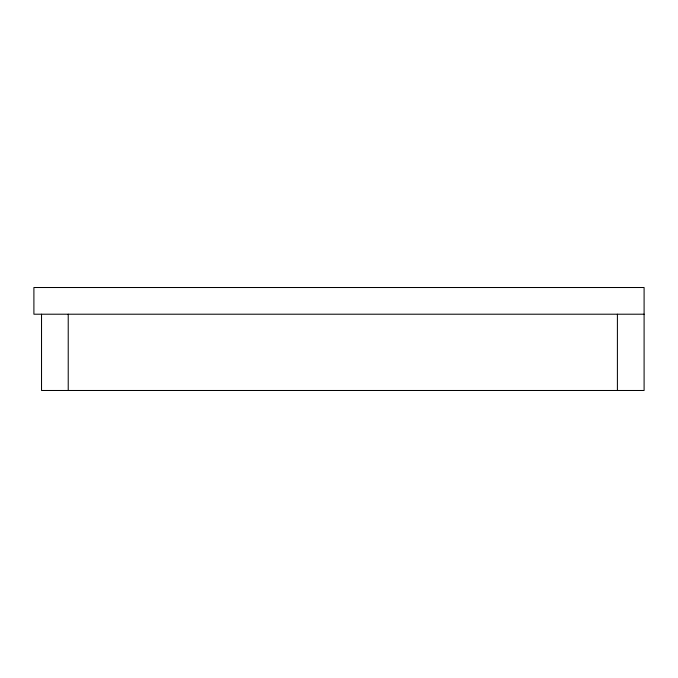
<?xml version="1.0" encoding="UTF-8"?>
<svg xmlns="http://www.w3.org/2000/svg" width="678" height="678" viewBox="0 0 678 678"><rect width="100%" height="100%" fill="white"/><g stroke="black" fill="none" stroke-linecap="round" stroke-linejoin="round"><path stroke-width="1.02" d="M644.1 314.211L33.9 314.211L33.9 287.514L644.1 287.514L644.1 390.486L41.528 390.486L41.528 314.211M617.404 314.211L617.404 390.486M68.224 314.211L68.224 390.486"/></g></svg>
